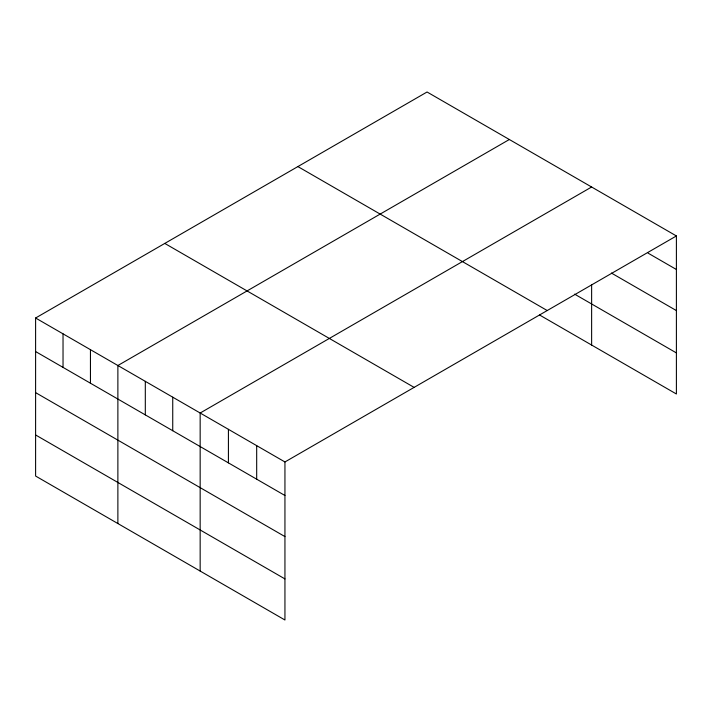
<?xml version="1.0" encoding="UTF-8"?>
<svg xmlns="http://www.w3.org/2000/svg" width="712" height="712" viewBox="0 0 712 712"><rect width="100%" height="100%" fill="white"/><g stroke="black" fill="none" stroke-linecap="round" stroke-linejoin="round"><path stroke-width="1.07" d="M35.6 318.006L284.942 461.963L284.942 620.001L35.6 476.043L35.6 318.006L427.058 91.999L676.4 235.957L676.4 393.994L539.607 315.015M509.347 139.507L117.88 365.514L117.88 523.551M591.628 187.007L200.161 413.022L200.161 571.051M284.942 461.963L676.4 235.957M648.143 253.178L676.4 269.492M611.403 273.052L676.4 310.583M574.602 294.136L676.4 352.912M297.883 166.581L547.216 310.539M164.784 243.424L414.117 387.381M35.6 351.55L284.942 495.507M35.6 392.632L284.942 536.59M35.6 434.961L284.942 578.918M591.628 284.916L591.628 345.044M256.685 445.65L256.685 479.185M228.418 429.336L228.418 462.871M172.74 397.18L172.74 430.724M145.31 381.347L145.31 414.891M90.451 349.681L90.451 383.216M63.03 333.848L63.03 367.383"/></g></svg>
